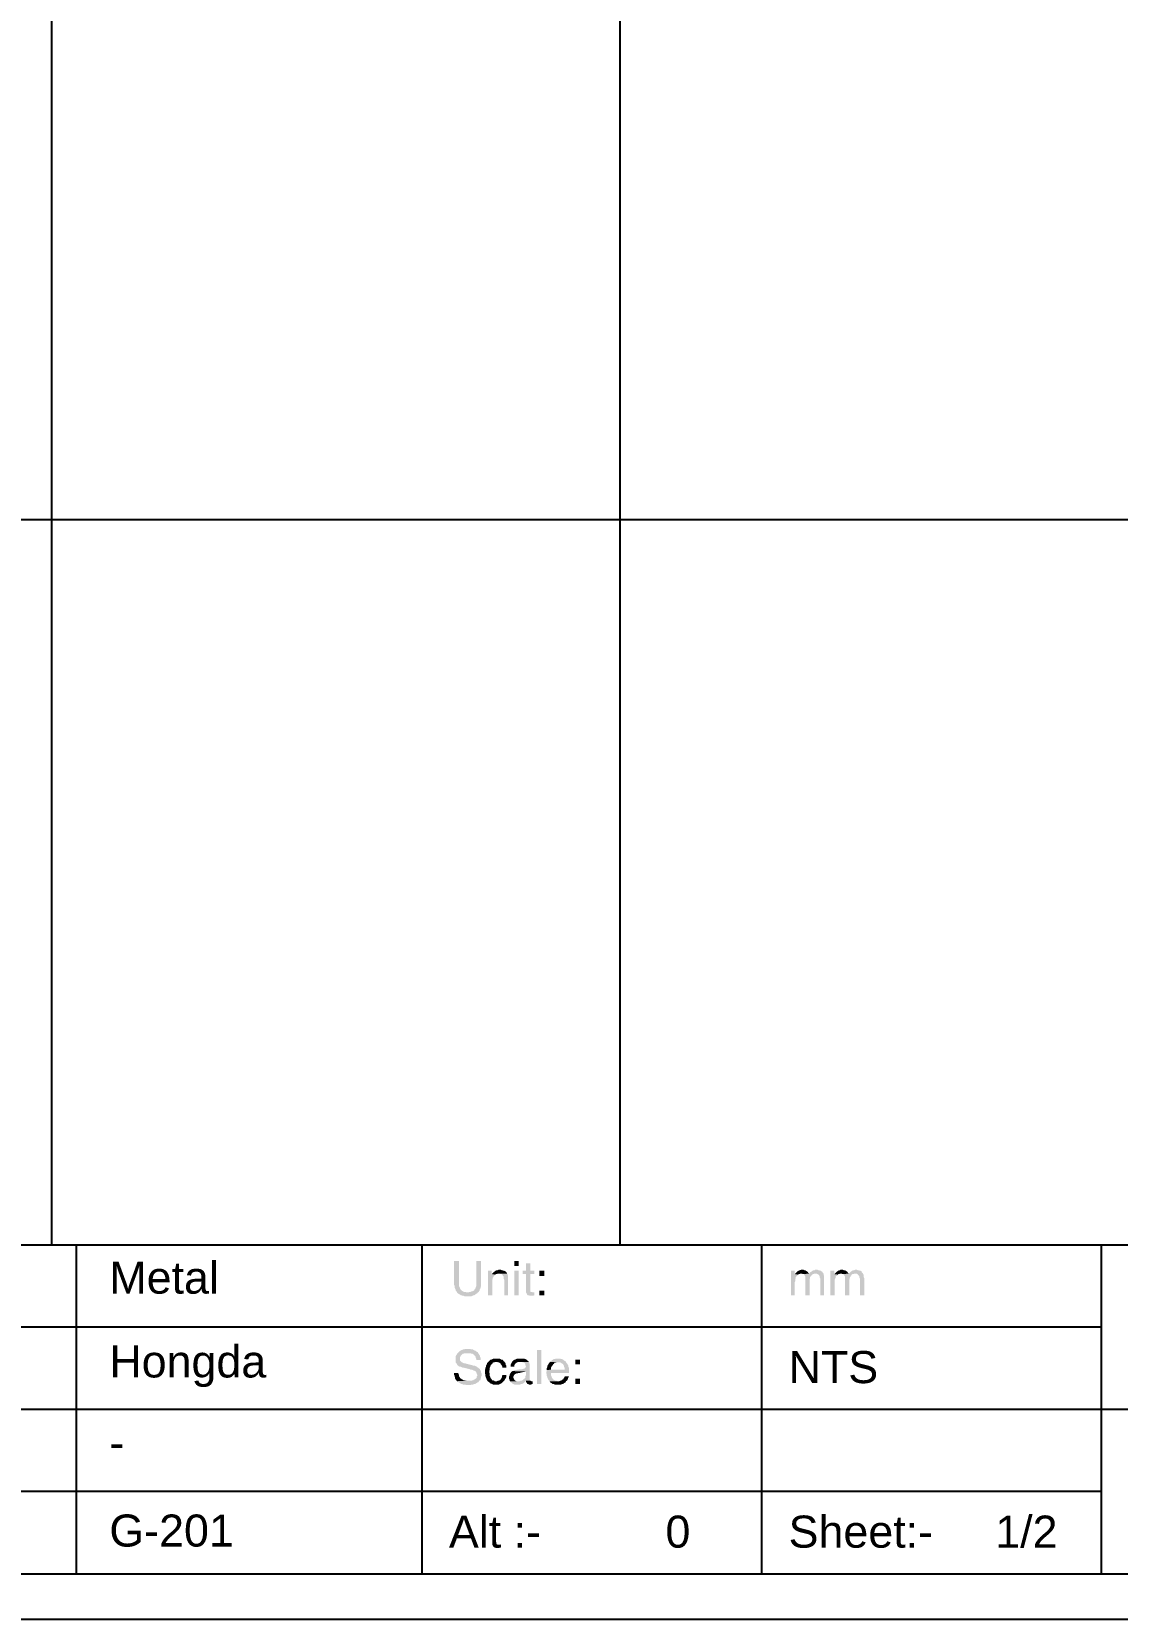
# Model space of a CAD drawing. Header units: inches. Extents: x 3613 to 8393, y -2205 to -794.
# Drawn here: x 7221.2 to 7322.8, y -1185.6 to -1037.1 of the extents above; entities that cross this region are included whole.
import ezdxf

# ---------------------------------------------------------------- set-up
doc = ezdxf.new("R2010")
doc.units = ezdxf.units.IN
doc.header["$MEASUREMENT"] = 0
doc.styles.get("Standard").update_dxf_attribs({"font": 'arial.ttf'})

msp = doc.modelspace()

# ---------------------------------------------------------------- hatches: boundary and pattern name
at = {"transparency": 33554559}
for points in [[(7261.207, -1152.141), (7260.756, -1152.141), (7260.756, -1154.352), (7260.801, -1154.443), (7260.801, -1154.623), (7260.846, -1154.713), (7260.891, -1154.804), (7260.891, -1154.894), (7260.936, -1154.939), (7260.981, -1154.984), (7261.026, -1155.074), (7262.019, -1155.074), (7261.929, -1155.074), (7261.839, -1155.029), (7261.658, -1155.029), (7261.613, -1154.984), (7261.523, -1154.939), (7261.478, -1154.894), (7261.433, -1154.849), (7261.387, -1154.804), (7261.342, -1154.758), (7261.297, -1154.668), (7261.297, -1154.623), (7261.252, -1154.533), (7261.207, -1154.443), (7261.207, -1154.172)], [(7263.283, -1152.141), (7262.832, -1152.141), (7262.832, -1154.172), (7262.832, -1154.488), (7262.787, -1154.578), (7262.787, -1154.623), (7262.741, -1154.713), (7262.696, -1154.758), (7262.651, -1154.849), (7262.606, -1154.894), (7262.516, -1154.939), (7262.471, -1154.984), (7262.38, -1154.984), (7262.29, -1155.029), (7262.2, -1155.029), (7262.11, -1155.074), (7261.026, -1155.074), (7261.072, -1155.12), (7261.117, -1155.165), (7261.207, -1155.21), (7261.252, -1155.255), (7261.342, -1155.3), (7261.387, -1155.345), (7261.478, -1155.345), (7261.568, -1155.39), (7261.658, -1155.39), (7261.748, -1155.435), (7262.38, -1155.435), (7262.471, -1155.39), (7262.561, -1155.345), (7262.606, -1155.345), (7262.696, -1155.3), (7262.741, -1155.255), (7262.832, -1155.21), (7262.877, -1155.165), (7262.967, -1155.12), (7262.967, -1155.074), (7263.057, -1155.029), (7263.102, -1154.939), (7263.148, -1154.894), (7263.148, -1154.804), (7263.193, -1154.713), (7263.238, -1154.668), (7263.238, -1154.578), (7263.283, -1154.488), (7263.283, -1154.172)], [(7266.803, -1152.592), (7266.803, -1152.141), (7266.397, -1152.141), (7266.397, -1152.592)], [(7264.276, -1153.043), (7263.915, -1153.043), (7263.915, -1155.345), (7264.321, -1155.345), (7264.321, -1154.127), (7264.321, -1153.901), (7264.366, -1153.811), (7264.366, -1153.72), (7264.411, -1153.675), (7264.456, -1153.585), (7264.502, -1153.54), (7264.502, -1153.54), (7264.547, -1153.45), (7264.592, -1153.405), (7264.276, -1153.359)], [(7264.998, -1152.953), (7264.908, -1152.953), (7264.817, -1152.998), (7264.727, -1152.998), (7264.637, -1153.043), (7264.592, -1153.089), (7264.502, -1153.134), (7264.456, -1153.179), (7264.366, -1153.269), (7264.276, -1153.359), (7264.592, -1153.405), (7264.682, -1153.359), (7264.772, -1153.359), (7264.817, -1153.314), (7265.72, -1153.314), (7265.675, -1153.224), (7265.63, -1153.179), (7265.585, -1153.134), (7265.54, -1153.089), (7265.449, -1153.043), (7265.359, -1153.043), (7265.314, -1152.998), (7265.224, -1152.998), (7265.133, -1152.953)], [(7265.72, -1153.314), (7264.908, -1153.314), (7264.998, -1153.314), (7265.088, -1153.359), (7265.179, -1153.359), (7265.269, -1153.405), (7265.314, -1153.45), (7265.314, -1153.495), (7265.359, -1153.54), (7265.404, -1153.585), (7265.404, -1153.811), (7265.449, -1153.901), (7265.449, -1155.345), (7265.81, -1155.345), (7265.81, -1153.54), (7265.765, -1153.45), (7265.765, -1153.359)], [(7266.803, -1155.345), (7266.803, -1153.043), (7266.397, -1153.043), (7266.397, -1155.345)], [(7267.886, -1152.366), (7267.48, -1152.366), (7267.48, -1153.043), (7267.164, -1153.043), (7267.164, -1153.359), (7267.48, -1153.359), (7267.48, -1155.074), (7267.525, -1155.165), (7267.571, -1155.21), (7267.571, -1155.255), (7267.616, -1155.3), (7267.661, -1155.345), (7267.751, -1155.345), (7267.841, -1155.39), (7268.112, -1155.39), (7268.248, -1155.345), (7268.248, -1155.074), (7268.112, -1155.074), (7268.022, -1155.029), (7267.932, -1155.029), (7267.886, -1154.984), (7267.886, -1153.359), (7268.248, -1153.359), (7268.248, -1153.043), (7267.886, -1153.043)], [(7269.195, -1153.54), (7269.195, -1153.043), (7268.744, -1153.043), (7268.744, -1153.54)], [(7292.619, -1153.043), (7292.258, -1153.043), (7292.258, -1155.345), (7292.619, -1155.345), (7292.619, -1154.127), (7292.664, -1154.036), (7292.664, -1153.856), (7292.709, -1153.766), (7292.709, -1153.675), (7292.754, -1153.585), (7292.799, -1153.54), (7292.845, -1153.495), (7292.935, -1153.405), (7292.619, -1153.359)], [(7293.341, -1152.953), (7293.206, -1152.953), (7293.115, -1152.998), (7293.07, -1152.998), (7292.98, -1153.043), (7292.89, -1153.089), (7292.845, -1153.134), (7292.754, -1153.224), (7292.709, -1153.269), (7292.619, -1153.359), (7292.935, -1153.405), (7292.98, -1153.359), (7293.07, -1153.359), (7293.16, -1153.314), (7293.251, -1153.314), (7293.928, -1153.269), (7293.883, -1153.224), (7293.837, -1153.134), (7293.792, -1153.134), (7293.747, -1153.089), (7293.657, -1153.043), (7293.612, -1152.998), (7293.522, -1152.998), (7293.431, -1152.953)], [(7293.928, -1153.269), (7293.251, -1153.314), (7293.296, -1153.314), (7293.386, -1153.359), (7293.973, -1153.314)], [(7294.605, -1152.953), (7294.514, -1152.953), (7294.469, -1152.998), (7294.379, -1152.998), (7294.289, -1153.043), (7294.244, -1153.089), (7294.153, -1153.134), (7294.063, -1153.179), (7294.018, -1153.269), (7293.973, -1153.314), (7293.386, -1153.359), (7293.476, -1153.359), (7293.522, -1153.45), (7293.522, -1153.45), (7293.567, -1153.495), (7293.612, -1153.585), (7293.612, -1155.345), (7294.018, -1155.345), (7294.018, -1153.811), (7294.063, -1153.72), (7294.063, -1153.63), (7294.108, -1153.585), (7294.153, -1153.495), (7294.199, -1153.495), (7294.244, -1153.405), (7294.334, -1153.359), (7294.379, -1153.359), (7294.469, -1153.314), (7294.56, -1153.314), (7295.282, -1153.269), (7295.237, -1153.224), (7295.191, -1153.179), (7295.191, -1153.134), (7295.101, -1153.089), (7295.056, -1153.043), (7294.966, -1153.043), (7294.921, -1152.998), (7294.83, -1152.998), (7294.74, -1152.953)], [(7295.282, -1153.269), (7294.56, -1153.314), (7294.695, -1153.314), (7294.74, -1153.359), (7294.83, -1153.405), (7294.876, -1153.45), (7294.921, -1153.495), (7294.966, -1153.585), (7294.966, -1153.675), (7295.011, -1153.766), (7295.011, -1155.345), (7295.372, -1155.345), (7295.372, -1153.72), (7295.372, -1153.54), (7295.327, -1153.45), (7295.327, -1153.359)], [(7296.32, -1153.043), (7295.959, -1153.043), (7295.959, -1155.345), (7296.365, -1155.345), (7296.365, -1153.856), (7296.41, -1153.766), (7296.455, -1153.675), (7296.455, -1153.585), (7296.5, -1153.54), (7296.591, -1153.495), (7296.636, -1153.405), (7296.32, -1153.359)], [(7297.042, -1152.953), (7296.906, -1152.953), (7296.861, -1152.998), (7296.771, -1152.998), (7296.681, -1153.043), (7296.636, -1153.089), (7296.545, -1153.134), (7296.455, -1153.224), (7296.41, -1153.269), (7296.32, -1153.359), (7296.636, -1153.405), (7296.726, -1153.359), (7296.771, -1153.359), (7296.861, -1153.314), (7296.952, -1153.314), (7297.629, -1153.269), (7297.583, -1153.224), (7297.538, -1153.134), (7297.538, -1153.134), (7297.448, -1153.089), (7297.403, -1153.043), (7297.313, -1152.998), (7297.222, -1152.998), (7297.132, -1152.953)], [(7297.629, -1153.269), (7296.952, -1153.314), (7296.997, -1153.314), (7297.087, -1153.359), (7297.674, -1153.314)], [(7298.351, -1152.953), (7298.26, -1152.953), (7298.17, -1152.998), (7298.08, -1152.998), (7297.99, -1153.043), (7297.944, -1153.089), (7297.854, -1153.134), (7297.809, -1153.179), (7297.719, -1153.269), (7297.674, -1153.314), (7297.087, -1153.359), (7297.177, -1153.359), (7297.222, -1153.45), (7297.222, -1153.45), (7297.268, -1153.495), (7297.313, -1153.585), (7297.313, -1155.345), (7297.719, -1155.345), (7297.719, -1153.901), (7297.764, -1153.811), (7297.764, -1153.72), (7297.809, -1153.63), (7297.854, -1153.585), (7297.854, -1153.495), (7297.899, -1153.495), (7297.944, -1153.405), (7298.035, -1153.359), (7298.125, -1153.359), (7298.17, -1153.314), (7298.26, -1153.314), (7298.983, -1153.269), (7298.937, -1153.224), (7298.892, -1153.179), (7298.892, -1153.134), (7298.847, -1153.089), (7298.757, -1153.043), (7298.712, -1153.043), (7298.621, -1152.998), (7298.531, -1152.998), (7298.441, -1152.953)], [(7298.983, -1153.269), (7298.26, -1153.314), (7298.396, -1153.314), (7298.486, -1153.359), (7298.531, -1153.405), (7298.576, -1153.45), (7298.621, -1153.495), (7298.667, -1153.585), (7298.667, -1153.675), (7298.712, -1153.766), (7298.712, -1155.345), (7299.118, -1155.345), (7299.118, -1153.72), (7299.118, -1153.72), (7299.073, -1153.63), (7299.073, -1153.45), (7299.028, -1153.359)], [(7269.195, -1155.345), (7269.195, -1154.894), (7268.744, -1154.894), (7268.744, -1155.345)], [(7261.117, -1160.716), (7261.072, -1160.761), (7261.026, -1160.851), (7260.981, -1160.942), (7260.936, -1160.987), (7260.891, -1161.077), (7260.891, -1161.573), (7260.936, -1161.664), (7260.981, -1161.709), (7261.026, -1161.799), (7261.072, -1161.844), (7261.072, -1161.889), (7261.162, -1161.935), (7261.207, -1161.98), (7261.297, -1162.025), (7261.387, -1162.025), (7261.478, -1162.07), (7261.568, -1162.115), (7261.658, -1162.115), (7262.2, -1162.25), (7262.29, -1162.296), (7262.425, -1162.296), (7262.516, -1162.341), (7262.606, -1162.386), (7262.651, -1162.386), (7262.741, -1162.431), (7262.787, -1162.476), (7262.787, -1162.476), (7262.832, -1162.566), (7262.877, -1162.611), (7262.877, -1162.702), (7262.922, -1162.792), (7262.922, -1162.882), (7262.877, -1162.927), (7262.877, -1163.018), (7262.832, -1163.108), (7262.741, -1163.153), (7262.696, -1163.198), (7262.696, -1163.198), (7262.606, -1163.243), (7262.561, -1163.288), (7262.471, -1163.288), (7262.38, -1163.334), (7262.11, -1163.334), (7261.026, -1163.379), (7261.117, -1163.424), (7261.162, -1163.469), (7261.252, -1163.514), (7261.297, -1163.559), (7261.387, -1163.604), (7261.433, -1163.65), (7261.523, -1163.65), (7261.613, -1163.695), (7261.794, -1163.695), (7261.884, -1163.74), (7262.29, -1163.74), (7262.38, -1163.695), (7262.561, -1163.695), (7262.606, -1163.65), (7262.696, -1163.65), (7262.787, -1163.604), (7262.832, -1163.559), (7262.922, -1163.514), (7262.967, -1163.469), (7263.012, -1163.469), (7263.057, -1163.424), (7263.102, -1163.334), (7263.193, -1163.288), (7263.238, -1163.198), (7263.238, -1163.153), (7263.283, -1163.063), (7263.283, -1162.973), (7263.328, -1162.882), (7263.328, -1162.657), (7263.283, -1162.566), (7263.283, -1162.476), (7263.238, -1162.386), (7263.193, -1162.341), (7263.193, -1162.25), (7263.102, -1162.205), (7263.102, -1162.205), (7263.057, -1162.16), (7263.012, -1162.115), (7262.922, -1162.07), (7262.877, -1162.025), (7262.787, -1161.98), (7262.696, -1161.935), (7262.606, -1161.935), (7262.471, -1161.889), (7261.929, -1161.754), (7261.929, -1161.754), (7261.794, -1161.709), (7261.703, -1161.709), (7261.613, -1161.664), (7261.523, -1161.619), (7261.478, -1161.619), (7261.433, -1161.573), (7261.387, -1161.528), (7261.342, -1161.483), (7261.297, -1161.393), (7261.297, -1161.167), (7261.342, -1161.077), (7261.387, -1160.987), (7261.433, -1160.942), (7261.478, -1160.896), (7261.523, -1160.851), (7261.568, -1160.806), (7261.658, -1160.806), (7261.748, -1160.761), (7262.019, -1160.761)], [(7262.019, -1160.355), (7261.794, -1160.355), (7261.703, -1160.4), (7261.613, -1160.4), (7261.523, -1160.445), (7261.478, -1160.445), (7261.387, -1160.49), (7261.342, -1160.535), (7261.252, -1160.581), (7261.207, -1160.626), (7261.162, -1160.671), (7261.117, -1160.716), (7262.019, -1160.761), (7262.29, -1160.761), (7262.38, -1160.806), (7262.471, -1160.806), (7262.516, -1160.851), (7262.606, -1160.896), (7262.606, -1160.942), (7262.696, -1160.987), (7262.741, -1161.032), (7262.787, -1161.122), (7262.787, -1161.212), (7262.832, -1161.303), (7262.832, -1161.393), (7263.238, -1161.393), (7263.238, -1161.212), (7263.193, -1161.122), (7263.193, -1161.032), (7263.148, -1160.942), (7263.102, -1160.896), (7263.057, -1160.806), (7263.012, -1160.761), (7262.967, -1160.671), (7262.877, -1160.626), (7262.877, -1160.626), (7262.787, -1160.535), (7262.741, -1160.535), (7262.651, -1160.49), (7262.561, -1160.445), (7262.516, -1160.4), (7262.335, -1160.4), (7262.245, -1160.355), (7262.155, -1160.355)], [(7264.727, -1161.258), (7264.456, -1161.258), (7264.366, -1161.303), (7264.276, -1161.348), (7264.186, -1161.348), (7264.14, -1161.393), (7264.05, -1161.483), (7264.005, -1161.528), (7263.96, -1161.573), (7264.772, -1161.573), (7264.863, -1161.619), (7264.953, -1161.619), (7265.043, -1161.664), (7265.088, -1161.709), (7265.133, -1161.799), (7265.179, -1161.844), (7265.224, -1161.935), (7265.269, -1162.025), (7265.269, -1162.115), (7265.63, -1162.115), (7265.63, -1161.889), (7265.585, -1161.844), (7265.585, -1161.754), (7265.54, -1161.664), (7265.494, -1161.619), (7265.449, -1161.528), (7265.359, -1161.483), (7265.359, -1161.438), (7265.314, -1161.393), (7265.224, -1161.348), (7265.133, -1161.348), (7265.088, -1161.303), (7264.998, -1161.258), (7264.817, -1161.258)], [(7266.984, -1161.258), (7266.668, -1161.258), (7266.578, -1161.303), (7266.487, -1161.348), (7266.442, -1161.348), (7266.352, -1161.393), (7266.307, -1161.438), (7266.262, -1161.483), (7266.217, -1161.528), (7266.171, -1161.573), (7266.126, -1161.664), (7266.081, -1161.754), (7266.036, -1161.844), (7266.036, -1162.025), (7266.397, -1162.025), (7266.397, -1161.889), (7266.442, -1161.799), (7266.487, -1161.754), (7266.533, -1161.664), (7266.578, -1161.664), (7266.668, -1161.619), (7266.758, -1161.573), (7267.751, -1161.573), (7267.706, -1161.483), (7267.616, -1161.438), (7267.571, -1161.393), (7267.525, -1161.348), (7267.435, -1161.303), (7267.39, -1161.303), (7267.3, -1161.258), (7267.074, -1161.258)], [(7268.518, -1163.65), (7268.518, -1160.445), (7268.925, -1160.445), (7268.925, -1163.65)], [(7270.504, -1161.258), (7270.278, -1161.258), (7270.188, -1161.303), (7270.098, -1161.303), (7270.008, -1161.348), (7269.963, -1161.393), (7269.872, -1161.438), (7269.827, -1161.483), (7269.737, -1161.528), (7269.692, -1161.573), (7270.504, -1161.619), (7270.685, -1161.619), (7270.775, -1161.664), (7270.82, -1161.709), (7270.91, -1161.754), (7270.955, -1161.799), (7270.955, -1161.799), (7271.001, -1161.889), (7271.046, -1161.935), (7271.046, -1162.025), (7271.091, -1162.115), (7271.091, -1162.296), (7269.827, -1162.296), (7269.421, -1162.341), (7269.421, -1162.431), (7269.376, -1162.521), (7269.376, -1162.611), (7269.421, -1162.702), (7269.421, -1162.882), (7269.466, -1162.973), (7269.466, -1163.063), (7269.511, -1163.108), (7269.556, -1163.198), (7269.601, -1163.288), (7269.647, -1163.334), (7269.692, -1163.379), (7270.504, -1163.379), (7270.414, -1163.379), (7270.324, -1163.334), (7270.233, -1163.334), (7270.143, -1163.288), (7270.098, -1163.243), (7270.008, -1163.198), (7269.963, -1163.153), (7269.963, -1163.108), (7269.917, -1163.063), (7269.872, -1162.973), (7269.872, -1162.927), (7269.827, -1162.837), (7269.827, -1162.611), (7271.497, -1162.611), (7271.497, -1162.115), (7271.452, -1162.025), (7271.452, -1161.935), (7271.407, -1161.844), (7271.362, -1161.799), (7271.317, -1161.709), (7271.271, -1161.664), (7271.226, -1161.573), (7271.181, -1161.528), (7271.136, -1161.483), (7271.046, -1161.438), (7271.001, -1161.393), (7270.91, -1161.348), (7270.865, -1161.303), (7270.775, -1161.303), (7270.685, -1161.258), (7270.594, -1161.258)], [(7261.162, -1162.611), (7260.756, -1162.611), (7260.756, -1162.792), (7260.801, -1162.882), (7260.801, -1162.973), (7260.846, -1163.018), (7260.846, -1163.108), (7260.891, -1163.198), (7260.936, -1163.243), (7260.981, -1163.334), (7261.026, -1163.379), (7262.11, -1163.334), (7261.794, -1163.334), (7261.703, -1163.288), (7261.613, -1163.288), (7261.568, -1163.243), (7261.478, -1163.198), (7261.433, -1163.153), (7261.387, -1163.153), (7261.342, -1163.108), (7261.297, -1163.018), (7261.252, -1162.973), (7261.207, -1162.882), (7261.207, -1162.792), (7261.162, -1162.702)], [(7263.96, -1161.573), (7263.87, -1161.664), (7263.825, -1161.709), (7263.825, -1161.799), (7263.779, -1161.844), (7263.734, -1161.935), (7263.734, -1162.025), (7263.689, -1162.115), (7263.689, -1162.205), (7263.644, -1162.296), (7263.644, -1162.657), (7263.689, -1162.747), (7263.689, -1162.927), (7263.734, -1163.018), (7263.779, -1163.108), (7263.779, -1163.198), (7263.825, -1163.243), (7263.87, -1163.334), (7263.915, -1163.379), (7264.682, -1163.379), (7264.547, -1163.379), (7264.502, -1163.334), (7264.411, -1163.288), (7264.321, -1163.288), (7264.276, -1163.198), (7264.231, -1163.153), (7264.186, -1163.108), (7264.14, -1163.018), (7264.14, -1162.973), (7264.095, -1162.882), (7264.095, -1162.702), (7264.05, -1162.566), (7264.05, -1162.386), (7264.095, -1162.296), (7264.095, -1162.115), (7264.14, -1162.025), (7264.14, -1161.935), (7264.186, -1161.889), (7264.231, -1161.844), (7264.231, -1161.799), (7264.321, -1161.754), (7264.366, -1161.664), (7264.456, -1161.619), (7264.502, -1161.619), (7264.592, -1161.573), (7264.682, -1161.573)], [(7266.217, -1162.431), (7266.171, -1162.476), (7266.081, -1162.521), (7266.081, -1162.566), (7266.036, -1162.611), (7265.991, -1162.702), (7265.946, -1162.747), (7265.946, -1162.837), (7265.901, -1162.927), (7265.901, -1163.153), (7265.946, -1163.243), (7265.946, -1163.334), (7265.991, -1163.379), (7266.713, -1163.379), (7266.578, -1163.379), (7266.487, -1163.334), (7266.442, -1163.288), (7266.397, -1163.243), (7266.352, -1163.153), (7266.307, -1163.063), (7266.307, -1162.927), (7266.352, -1162.837), (7266.397, -1162.792), (7266.442, -1162.747), (7266.487, -1162.702), (7266.578, -1162.657), (7266.668, -1162.657), (7266.758, -1162.611), (7266.848, -1162.611), (7267.209, -1162.521), (7267.39, -1162.521), (7267.48, -1162.476)], [(7267.751, -1161.573), (7266.939, -1161.573), (7267.119, -1161.573), (7267.164, -1161.619), (7267.255, -1161.619), (7267.345, -1161.664), (7267.39, -1161.709), (7267.435, -1161.799), (7267.435, -1161.889), (7267.48, -1161.98), (7267.48, -1161.98), (7267.435, -1162.07), (7267.435, -1162.115), (7267.39, -1162.16), (7267.3, -1162.205), (7267.255, -1162.205), (7267.164, -1162.25), (7266.668, -1162.296), (7266.533, -1162.341), (7266.442, -1162.341), (7266.352, -1162.386), (7266.307, -1162.386), (7266.217, -1162.431), (7267.48, -1162.476), (7267.48, -1162.792), (7267.435, -1162.882), (7267.435, -1163.018), (7267.39, -1163.108), (7267.3, -1163.153), (7267.255, -1163.198), (7267.209, -1163.243), (7267.164, -1163.288), (7267.074, -1163.334), (7266.984, -1163.334), (7266.894, -1163.379), (7265.991, -1163.379), (7266.036, -1163.469), (7266.126, -1163.514), (7266.171, -1163.559), (7266.217, -1163.604), (7266.307, -1163.65), (7266.397, -1163.695), (7266.939, -1163.695), (7266.984, -1163.65), (7267.074, -1163.65), (7267.164, -1163.604), (7267.255, -1163.559), (7267.3, -1163.514), (7267.39, -1163.424), (7267.39, -1163.424), (7267.48, -1163.334), (7267.886, -1163.334), (7267.841, -1163.243), (7267.841, -1161.799), (7267.796, -1161.709), (7267.796, -1161.619)], [(7269.692, -1161.573), (7269.692, -1161.619), (7269.601, -1161.709), (7269.601, -1161.754), (7269.556, -1161.844), (7269.511, -1161.889), (7269.466, -1161.98), (7269.466, -1162.07), (7269.421, -1162.16), (7269.421, -1162.341), (7269.827, -1162.296), (7269.827, -1162.115), (7269.872, -1162.025), (7269.917, -1161.98), (7269.963, -1161.889), (7270.008, -1161.844), (7270.008, -1161.799), (7270.098, -1161.754), (7270.143, -1161.664), (7270.233, -1161.664), (7270.324, -1161.619), (7270.504, -1161.619)], [(7272.535, -1161.799), (7272.535, -1161.348), (7272.084, -1161.348), (7272.084, -1161.799)], [(7265.63, -1162.792), (7265.269, -1162.792), (7265.269, -1162.837), (7265.224, -1162.927), (7265.224, -1163.018), (7265.179, -1163.108), (7265.133, -1163.153), (7265.088, -1163.243), (7264.998, -1163.288), (7264.953, -1163.334), (7264.863, -1163.334), (7264.772, -1163.379), (7263.915, -1163.379), (7263.96, -1163.424), (7264.05, -1163.469), (7264.095, -1163.559), (7264.186, -1163.604), (7264.231, -1163.604), (7264.321, -1163.65), (7264.411, -1163.695), (7264.953, -1163.695), (7265.043, -1163.65), (7265.133, -1163.604), (7265.224, -1163.559), (7265.269, -1163.514), (7265.314, -1163.469), (7265.359, -1163.424), (7265.404, -1163.379), (7265.449, -1163.334), (7265.494, -1163.243), (7265.54, -1163.153), (7265.585, -1163.108), (7265.63, -1163.018), (7265.63, -1162.927)], [(7267.886, -1163.334), (7267.48, -1163.334), (7267.48, -1163.424), (7267.977, -1163.379), (7267.977, -1163.379)], [(7268.112, -1163.379), (7267.977, -1163.379), (7267.48, -1163.424), (7267.525, -1163.514), (7267.571, -1163.559), (7267.571, -1163.559), (7267.616, -1163.65), (7267.706, -1163.65), (7267.796, -1163.695), (7267.977, -1163.695), (7268.022, -1163.65), (7268.112, -1163.65)], [(7271.497, -1162.927), (7271.091, -1162.927), (7271.091, -1162.973), (7271.046, -1163.063), (7271.001, -1163.108), (7270.955, -1163.198), (7270.865, -1163.243), (7270.82, -1163.288), (7270.73, -1163.334), (7270.685, -1163.334), (7270.594, -1163.379), (7269.692, -1163.379), (7269.737, -1163.469), (7269.782, -1163.514), (7269.872, -1163.559), (7269.917, -1163.604), (7270.008, -1163.65), (7270.098, -1163.65), (7270.188, -1163.695), (7270.775, -1163.695), (7270.82, -1163.65), (7270.91, -1163.65), (7271.001, -1163.604), (7271.046, -1163.559), (7271.136, -1163.514), (7271.181, -1163.469), (7271.226, -1163.379), (7271.317, -1163.334), (7271.362, -1163.243), (7271.407, -1163.198), (7271.407, -1163.108), (7271.452, -1163.018)], [(7272.535, -1163.65), (7272.535, -1163.153), (7272.084, -1163.153), (7272.084, -1163.65)]]:
    msp.add_hatch(color=256, dxfattribs=at).paths.add_polyline_path(points)

# ---------------------------------------------------------------- linework, layer by layer
for p, q in [((7223.1, -894.646), (7223.1, -1150.606)), ((7276.247, -894.646), (7276.247, -1150.606)), ((7025.147, -1082.777), (7421.585, -1082.777)), ((7012.33, -1181.386), (7421.585, -1181.386))]:
    msp.add_line(p, q)
msp.add_lwpolyline([(7425.623, -1185.646), (7425.623, -888.646), (7005.623, -888.646), (7005.623, -1185.646)], close=True)
for points in [[(7025.147, -1150.606), (7421.585, -1150.606)], [(7225.417, -1150.606), (7225.417, -1181.386)], [(7257.732, -1150.606), (7257.732, -1181.386)], [(7289.505, -1150.606), (7289.505, -1181.386)], [(7321.278, -1150.606), (7321.278, -1181.386)], [(7025.147, -1158.279), (7321.278, -1158.279)], [(7025.147, -1165.996), (7374.218, -1165.996)], [(7025.147, -1173.669), (7321.278, -1173.669)]]:
    msp.add_lwpolyline(points)

# ---------------------------------------------------------------- texts
at = {"width": 34.34827, "attachment_point": 5}
for s, insert, char_height in [('\\pxql;Metal ', (7245.681, -1153.709), 2.99966), ('\\pxql;Hongda', (7245.681, -1161.981), 2.99966), ('\\pxql;NTS', (7309.222, -1162.081), 2.9997), ('\\pxql;-', (7245.681, -1169.099), 2.9997), ('\\pxql;G-201', (7245.681, -1177.371), 2.99966), ('\\pxql;Alt :-          0', (7277.449, -1177.471), 2.99966), ('\\pxql;Sheet:-     1/2', (7309.222, -1177.471), 2.99966)]:
    msp.add_mtext(s, dxfattribs=dict(at, insert=insert, char_height=char_height))

doc.saveas('drawing.dxf')
